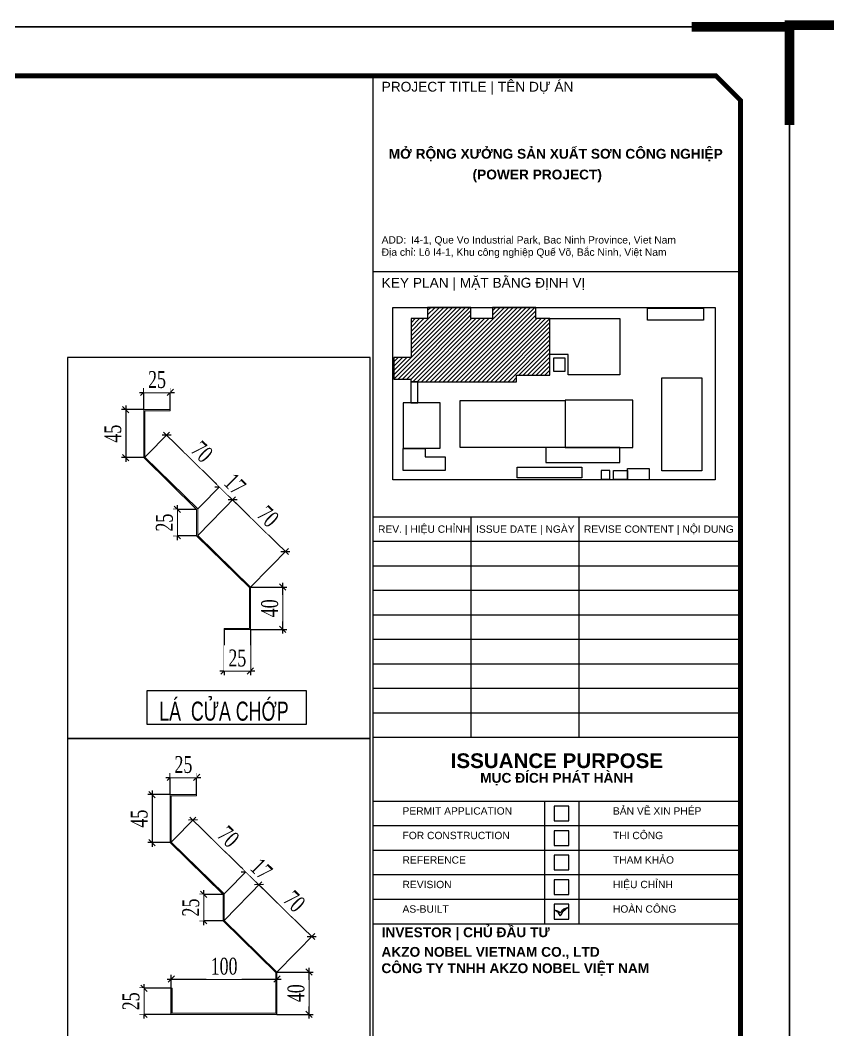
# Model space of a CAD drawing. Header units: inches. Extents: x 340055 to 349452, y -34649 to -30845.
# Drawn here: x 346751.7 to 346943, y -33585.8 to -33346.7 of the extents above; entities that cross this region are included whole.
import ezdxf

# ---------------------------------------------------------------- set-up
doc = ezdxf.new("R2010")
doc.units = ezdxf.units.IN
doc.header["$MEASUREMENT"] = 0
for name, color, linetype, lineweight in [('2H-vua', 2, 'Continuous', 20), ('TL-TIILE BLOCK A2$0$TL-TITLE BLOCK - TEXT @ 1', 7, 'Continuous', 25), ('TL-TIILE BLOCK A2$0$TL-TITLE BLOCK 1', 7, 'Continuous', 50), ('TL-TIILE BLOCK A2$0$TL-TITLE BLOCK 2', 7, 'Continuous', 25), ('TL-TITLE BLOCK - TEXT', 7, 'Continuous', 25)]:
    doc.layers.add(name, color=color, linetype=linetype, lineweight=lineweight)
doc.layers.add('3', color=3, linetype='Continuous')
doc.layers.add('NET IN', color=3, linetype='Continuous')
doc.styles.add('ST1', font='times.ttf', dxfattribs={"width": 0.7})
doc.styles.add('ST1H', font='vnshxh.shx', dxfattribs={"width": 0.7})
doc.styles.add('TL-TIILE BLOCK A2$0$MEP-TEXT T.BLOCK 1', font='arial.ttf', dxfattribs={"height": 1.5})
doc.styles.add('TL-TIILE BLOCK A2$0$MEP-TEXT T.BLOCK 2', font='arial.ttf')
doc.styles.add('TL-TIILE BLOCK A2$0$MEP-TEXT T.BLOCK 3', font='arial.ttf', dxfattribs={"height": 3})
doc.dimstyles.new('4', dxfattribs={"dimtxt": 4, "dimasz": 1.5, "dimexe": 1, "dimexo": 0, "dimgap": 1, "dimtad": 1, "dimdec": 0, "dimlfac": 4, "dimzin": 0, "dimdsep": 46, "dimtxsty": 'ST1', "dimblk": 'OBLIQUE', "dimcen": 1, "dimdle": 1, "dimclrd": 8, "dimclre": 8, "dimclrt": 3, "dimadec": 0, "dimazin": 0, "dimtfac": 1, "dimtdec": 0, "dimtix": 1, "dimtmove": 0, "dimatfit": 3, "dimfxl": 0, "dimtolj": 1, "dimtzin": 0, "dimlwd": -1, "dimlwe": -1, "dimarcsym": 0})

# ---------------------------------------------------------------- blocks, each defined once
blk = doc.blocks.new('_Oblique')
at = {"color": 0, "linetype": 'ByBlock', "lineweight": -2}
blk.add_line((-0.5, -0.5), (0.5, 0.5), dxfattribs=at)
blk = doc.blocks.new('*D394')
at = {"color": 8, "linetype": 'Continuous', "transparency": 16777216}
for p, q in [((346780.9384340306, -33438.84849968418), (346780.9384340306, -33433.78647568145)), ((346787.1884340305, -33438.84849968418), (346787.1884340305, -33433.78647568145)), ((346779.9384340306, -33434.78647568145), (346788.1884340305, -33434.78647568145))]:
    blk.add_line(p, q, dxfattribs=at)
at = {"layer": 'Defpoints', "color": 0, "transparency": 16777216}
for p in [(346780.9384340306, -33438.84849968418), (346787.1884340305, -33438.84849968418)]:
    blk.add_point(p, dxfattribs=at)
at = {"color": 8, "transparency": 16777216, "xscale": 1.5, "yscale": 1.5, "zscale": 1.5, "rotation": 180}
blk.add_blockref('_Oblique', (346780.9384340306, -33434.78647568145), dxfattribs=at)
at = {"color": 8, "transparency": 16777216, "xscale": 1.5, "yscale": 1.5, "zscale": 1.5}
blk.add_blockref('_Oblique', (346787.1884340305, -33434.78647568145), dxfattribs=at)
at = {"color": 3, "transparency": 16777216, "insert": (346784.0634340306, -33431.75186861584), "char_height": 4, "attachment_point": 5, "style": 'ST1', "bg_fill": 3, "box_fill_scale": 1.25, "bg_fill_color": 256, "bg_fill_true_color": 13158600, "bg_fill_transparency": 0}
blk.add_mtext('\\A1;25', dxfattribs=at)
at = {"layer": 'Defpoints', "color": 0, "transparency": 16777216}
blk.add_point((346787.1884340305, -33434.78647568145), dxfattribs=at)
blk = doc.blocks.new('*D395')
at = {"color": 8, "linetype": 'Continuous', "transparency": 16777216}
for p, q in [((346780.9384340307, -33438.84849968419), (346775.64147945, -33438.84849968419)), ((346776.64147945, -33437.84849968419), (346776.64147945, -33451.20353653958)), ((346780.9384340307, -33450.20353653958), (346775.64147945, -33450.20353653958))]:
    blk.add_line(p, q, dxfattribs=at)
at = {"layer": 'Defpoints', "color": 0, "transparency": 16777216}
for p in [(346780.9384340307, -33438.84849968419), (346776.64147945, -33450.20353653958), (346780.9384340307, -33450.20353653958)]:
    blk.add_point(p, dxfattribs=at)
at = {"color": 8, "transparency": 16777216, "xscale": 1.5, "yscale": 1.5, "zscale": 1.5}
for p, rotation in [((346776.64147945, -33438.84849968419), 90), ((346776.64147945, -33450.20353653958), 270)]:
    blk.add_blockref('_Oblique', p, dxfattribs=dict(at, rotation=rotation))
at = {"color": 3, "transparency": 16777216, "insert": (346773.6068723844, -33444.52601811198), "char_height": 4, "attachment_point": 5, "rotation": 90, "style": 'ST1', "bg_fill": 3, "box_fill_scale": 1.25, "bg_fill_color": 256, "bg_fill_true_color": 13158600, "bg_fill_transparency": 0}
blk.add_mtext('\\A1;45', dxfattribs=at)
blk = doc.blocks.new('*D396')
at = {"color": 8, "linetype": 'Continuous', "transparency": 16777216}
for p, q in [((346781.1884340305, -33450.09849968422), (346787.0231311511, -33444.14463455213)), ((346785.6089898407, -33444.15892979898), (346799.5279115923, -33457.79926105667)), ((346793.6789192248, -33462.33898487833), (346799.5136163454, -33456.38511974626))]:
    blk.add_line(p, q, dxfattribs=at)
at = {"layer": 'Defpoints', "color": 0, "transparency": 16777216}
for p in [(346781.1884340305, -33450.09849968422), (346798.8136933136, -33457.09933802491), (346793.6789192248, -33462.33898487833)]:
    blk.add_point(p, dxfattribs=at)
at = {"color": 8, "transparency": 16777216, "xscale": 1.5, "yscale": 1.5, "zscale": 1.5}
for p, rotation in [((346786.3232081194, -33444.85885283077), 135.5791708444172), ((346798.8136933136, -33457.09933802491), 315.5791708444171)]:
    blk.add_blockref('_Oblique', p, dxfattribs=dict(at, rotation=rotation))
at = {"color": 3, "transparency": 16777216, "insert": (346794.6964791411, -33448.80760409319), "char_height": 4, "attachment_point": 5, "rotation": 315.5791708444172, "style": 'ST1', "bg_fill": 3, "box_fill_scale": 1.25, "bg_fill_color": 256, "bg_fill_true_color": 13158600, "bg_fill_transparency": 0}
blk.add_mtext('\\A1;70', dxfattribs=at)
blk = doc.blocks.new('*D397')
at = {"color": 8, "linetype": 'Continuous', "transparency": 16777216}
for p, q in [((346798.8136933137, -33457.099338025), (346797.7423658958, -33456.04945347729)), ((346793.6789192248, -33462.33898487836), (346799.5136163456, -33456.38511974635)), ((346798.8136933137, -33457.099338025), (346801.9380547073, -33460.16116459022)), ((346793.6789192248, -33468.58898487833), (346802.637977739, -33459.44694631157)), ((346801.9380547073, -33460.16116459022), (346803.0093821252, -33461.2110491379))]:
    blk.add_line(p, q, dxfattribs=at)
at = {"layer": 'Defpoints', "color": 0, "transparency": 16777216}
for p in [(346793.6789192248, -33462.33898487836), (346793.6789192248, -33468.58898487833)]:
    blk.add_point(p, dxfattribs=at)
at = {"color": 8, "transparency": 16777216, "xscale": 1.5, "yscale": 1.5, "zscale": 1.5}
for p, rotation in [((346798.8136933137, -33457.099338025), 315.5791708428991), ((346801.9380547073, -33460.16116459022), 135.5791708428991)]:
    blk.add_blockref('_Oblique', p, dxfattribs=dict(at, rotation=rotation))
at = {"color": 3, "transparency": 16777216, "insert": (346802.5039024352, -33456.45875997303), "char_height": 4, "attachment_point": 5, "rotation": 315.57917084289915, "style": 'ST1', "bg_fill": 3, "box_fill_scale": 1.25, "bg_fill_color": 256, "bg_fill_true_color": 13158600, "bg_fill_transparency": 0}
blk.add_mtext('\\A1;17', dxfattribs=at)
at = {"layer": 'Defpoints', "color": 0, "transparency": 16777216}
blk.add_point((346801.9380547073, -33460.16116459022), dxfattribs=at)
blk = doc.blocks.new('*D398')
at = {"color": 8, "linetype": 'Continuous', "transparency": 16777216}
for p, q in [((346793.6789192248, -33468.58898487833), (346802.6379777392, -33459.44694631136)), ((346801.2238364288, -33459.46124155822), (346815.1427581799, -33473.1015728162)), ((346806.1694044188, -33480.82947007244), (346815.128462933, -33471.68743150576))]:
    blk.add_line(p, q, dxfattribs=at)
at = {"layer": 'Defpoints', "color": 0, "transparency": 16777216}
for p in [(346793.6789192248, -33468.58898487833), (346814.4285399013, -33472.40164978441), (346806.1694044188, -33480.82947007244)]:
    blk.add_point(p, dxfattribs=at)
at = {"color": 8, "transparency": 16777216, "xscale": 1.5, "yscale": 1.5, "zscale": 1.5}
for p, rotation in [((346801.9380547074, -33460.16116459001), 135.5791708428991), ((346814.4285399013, -33472.40164978441), 315.5791708428991)]:
    blk.add_blockref('_Oblique', p, dxfattribs=dict(at, rotation=rotation))
at = {"color": 3, "transparency": 16777216, "insert": (346810.3113257291, -33464.10991585266), "char_height": 4, "attachment_point": 5, "rotation": 315.57917084289915, "style": 'ST1', "bg_fill": 3, "box_fill_scale": 1.25, "bg_fill_color": 256, "bg_fill_true_color": 13158600, "bg_fill_transparency": 0}
blk.add_mtext('\\A1;70', dxfattribs=at)
blk = doc.blocks.new('*D399')
at = {"color": 8, "linetype": 'Continuous', "transparency": 16777216}
for p, q in [((346793.4289192249, -33462.44402173373), (346787.8493500623, -33462.44402173373)), ((346788.8493500623, -33461.44402173373), (346788.8493500623, -33469.69402173373)), ((346793.4289192249, -33468.69402173373), (346787.8493500623, -33468.69402173373))]:
    blk.add_line(p, q, dxfattribs=at)
at = {"layer": 'Defpoints', "color": 0, "transparency": 16777216}
for p in [(346793.4289192249, -33462.44402173373), (346793.4289192249, -33468.69402173373)]:
    blk.add_point(p, dxfattribs=at)
at = {"color": 8, "transparency": 16777216, "xscale": 1.5, "yscale": 1.5, "zscale": 1.5}
for p, rotation in [((346788.8493500623, -33462.44402173373), 90), ((346788.8493500623, -33468.69402173373), 270)]:
    blk.add_blockref('_Oblique', p, dxfattribs=dict(at, rotation=rotation))
at = {"color": 3, "transparency": 16777216, "insert": (346785.8147429966, -33465.56902173382), "char_height": 4, "attachment_point": 5, "rotation": 90, "style": 'ST1', "bg_fill": 3, "box_fill_scale": 1.25, "bg_fill_color": 256, "bg_fill_true_color": 13158600, "bg_fill_transparency": 0}
blk.add_mtext('\\A1;25', dxfattribs=at)
at = {"layer": 'Defpoints', "color": 0, "transparency": 16777216}
blk.add_point((346788.8493500623, -33468.69402173373), dxfattribs=at)
blk = doc.blocks.new('*D400')
at = {"color": 8, "linetype": 'Continuous', "transparency": 16777216}
for p, q in [((346813.7560815784, -33479.82947007252), (346813.7560815784, -33491.82947007247)), ((346806.1694044191, -33480.82947007252), (346814.7560815784, -33480.82947007252)), ((346806.1694044191, -33490.82947007247), (346814.7560815784, -33490.82947007247))]:
    blk.add_line(p, q, dxfattribs=at)
at = {"layer": 'Defpoints', "color": 0, "transparency": 16777216}
for p in [(346806.1694044191, -33480.82947007252), (346806.1694044191, -33490.82947007247), (346813.7560815784, -33490.82947007247)]:
    blk.add_point(p, dxfattribs=at)
at = {"color": 8, "transparency": 16777216, "xscale": 1.5, "yscale": 1.5, "zscale": 1.5}
for p, rotation in [((346813.7560815784, -33480.82947007252), 90), ((346813.7560815784, -33490.82947007247), 270)]:
    blk.add_blockref('_Oblique', p, dxfattribs=dict(at, rotation=rotation))
at = {"color": 3, "transparency": 16777216, "insert": (346810.7214745128, -33485.82947007259), "char_height": 4, "attachment_point": 5, "rotation": 90, "style": 'ST1', "bg_fill": 3, "box_fill_scale": 1.25, "bg_fill_color": 256, "bg_fill_true_color": 13158600, "bg_fill_transparency": 0}
blk.add_mtext('\\A1;40', dxfattribs=at)
blk = doc.blocks.new('*D401')
at = {"color": 8, "linetype": 'Continuous', "transparency": 16777216}
for p, q in [((346799.9384340306, -33490.82947007246), (346799.9384340306, -33501.66052530899)), ((346806.169404419, -33490.82947007246), (346806.169404419, -33501.66052530899)), ((346798.9384340306, -33500.66052530899), (346807.169404419, -33500.66052530899))]:
    blk.add_line(p, q, dxfattribs=at)
at = {"layer": 'Defpoints', "color": 0, "transparency": 16777216}
for p in [(346799.9384340306, -33490.82947007246), (346806.169404419, -33490.82947007246)]:
    blk.add_point(p, dxfattribs=at)
at = {"color": 8, "transparency": 16777216, "xscale": 1.5, "yscale": 1.5, "zscale": 1.5, "rotation": 180}
blk.add_blockref('_Oblique', (346799.9384340306, -33500.66052530899), dxfattribs=at)
at = {"color": 8, "transparency": 16777216, "xscale": 1.5, "yscale": 1.5, "zscale": 1.5}
blk.add_blockref('_Oblique', (346806.169404419, -33500.66052530899), dxfattribs=at)
at = {"color": 3, "transparency": 16777216, "insert": (346803.0539192248, -33497.62591824338), "char_height": 4, "attachment_point": 5, "style": 'ST1', "bg_fill": 3, "box_fill_scale": 1.25, "bg_fill_color": 256, "bg_fill_true_color": 13158600, "bg_fill_transparency": 0}
blk.add_mtext('\\A1;25', dxfattribs=at)
at = {"layer": 'Defpoints', "color": 0, "transparency": 16777216}
blk.add_point((346806.169404419, -33500.66052530899), dxfattribs=at)
blk = doc.blocks.new('*D207')
at = {"color": 8, "linetype": 'Continuous', "transparency": 16777216}
for p, q in [((10.76014215196483, 62.81202467908588), (10.76014215196483, 67.87404868182057)), ((17.01014215184841, 62.81202467908588), (17.01014215184841, 67.87404868182057)), ((9.760142151964828, 66.87404868182057), (18.01014215184841, 66.87404868182057))]:
    blk.add_line(p, q, dxfattribs=at)
at = {"layer": 'Defpoints', "color": 0, "transparency": 16777216}
for p in [(10.76014215196483, 62.81202467908588), (17.01014215184841, 62.81202467908588)]:
    blk.add_point(p, dxfattribs=at)
at = {"color": 8, "transparency": 16777216, "xscale": 1.5, "yscale": 1.5, "zscale": 1.5, "rotation": 180}
blk.add_blockref('_Oblique', (10.76014215196483, 66.87404868182057), dxfattribs=at)
at = {"color": 8, "transparency": 16777216, "xscale": 1.5, "yscale": 1.5, "zscale": 1.5}
blk.add_blockref('_Oblique', (17.01014215184841, 66.87404868182057), dxfattribs=at)
at = {"color": 3, "transparency": 16777216, "insert": (13.88514215190662, 69.90865574742979), "char_height": 4, "attachment_point": 5, "style": 'ST1', "bg_fill": 3, "box_fill_scale": 1.25, "bg_fill_color": 256, "bg_fill_true_color": 13158600, "bg_fill_transparency": 3514620}
blk.add_mtext('\\A1;25', dxfattribs=at)
at = {"layer": 'Defpoints', "color": 0, "transparency": 16777216}
blk.add_point((17.01014215184841, 66.87404868182057), dxfattribs=at)
blk = doc.blocks.new('*D208')
at = {"color": 8, "linetype": 'Continuous', "transparency": 16777216}
for p, q in [((10.76014215196483, 62.81202467908588), (5.463187570334415, 62.81202467908588)), ((6.463187570334415, 63.81202467908588), (6.463187570334412, 50.45698782370164)), ((10.76014215196483, 51.45698782370164), (5.463187570334412, 51.45698782370164))]:
    blk.add_line(p, q, dxfattribs=at)
at = {"layer": 'Defpoints', "color": 0, "transparency": 16777216}
for p in [(10.76014215196483, 62.81202467908588), (6.463187570334412, 51.45698782370164), (10.76014215196483, 51.45698782370164)]:
    blk.add_point(p, dxfattribs=at)
at = {"color": 8, "transparency": 16777216, "xscale": 1.5, "yscale": 1.5, "zscale": 1.5}
for p, rotation in [((6.463187570334415, 62.81202467908588), 90), ((6.463187570334412, 51.45698782370164), 270)]:
    blk.add_blockref('_Oblique', p, dxfattribs=dict(at, rotation=rotation))
at = {"color": 3, "transparency": 16777216, "insert": (3.428580504725176, 57.13450625139376), "char_height": 4, "attachment_point": 5, "rotation": 90, "style": 'ST1', "bg_fill": 3, "box_fill_scale": 1.25, "bg_fill_color": 256, "bg_fill_true_color": 13158600, "bg_fill_transparency": 6881396}
blk.add_mtext('\\A1;45', dxfattribs=at)
blk = doc.blocks.new('*D209')
at = {"color": 8, "linetype": 'Continuous', "transparency": 16777216}
for p, q in [((11.01014215190662, 51.56202467907133), (16.84483927241546, 57.51588981109428)), ((15.43069796196727, 57.50159456419682), (29.34961971351032, 43.86126330652147)), ((23.50062734610401, 39.3215394849467), (29.33532446661285, 45.27540461696966))]:
    blk.add_line(p, q, dxfattribs=at)
at = {"layer": 'Defpoints', "color": 0, "transparency": 16777216}
for p in [(11.01014215190662, 51.56202467907133), (28.63540143483749, 44.56118633829684), (23.50062734610401, 39.3215394849467)]:
    blk.add_point(p, dxfattribs=at)
at = {"color": 8, "transparency": 16777216, "xscale": 1.5, "yscale": 1.5, "zscale": 1.5}
for p, rotation in [((16.1449162406401, 56.80167153242146), 135.5791708444172), ((28.63540143483749, 44.56118633829684), 315.5791708444171)]:
    blk.add_blockref('_Oblique', p, dxfattribs=dict(at, rotation=rotation))
at = {"color": 3, "transparency": 16777216, "insert": (24.51818726239396, 52.85292027001186), "char_height": 4, "attachment_point": 5, "rotation": 315.5791708444172, "style": 'ST1', "bg_fill": 3, "box_fill_scale": 1.25, "bg_fill_color": 256, "bg_fill_true_color": 13158600, "bg_fill_transparency": 15909148}
blk.add_mtext('\\A1;70', dxfattribs=at)
blk = doc.blocks.new('*D210')
at = {"color": 8, "linetype": 'Continuous', "transparency": 16777216}
for p, q in [((28.63540143497777, 44.56118633826872), (27.56407401698568, 45.61107088594927)), ((23.50062734610401, 39.3215394849467), (29.33532446676481, 45.27540461693012)), ((28.63540143497777, 44.56118633826872), (31.75976282846777, 41.49935977310651)), ((23.50062734610401, 33.0715394849467), (32.45968586025481, 42.2135780517679)), ((31.75976282846777, 41.49935977310651), (32.83109024645987, 40.44947522542595))]:
    blk.add_line(p, q, dxfattribs=at)
at = {"layer": 'Defpoints', "color": 0, "transparency": 16777216}
for p in [(23.50062734610401, 39.3215394849467), (23.50062734610401, 33.0715394849467)]:
    blk.add_point(p, dxfattribs=at)
at = {"color": 8, "transparency": 16777216, "xscale": 1.5, "yscale": 1.5, "zscale": 1.5}
for p, rotation in [((28.63540143497777, 44.56118633826872), 315.5791708434811), ((31.75976282846777, 41.49935977310651), 135.5791708434811)]:
    blk.add_blockref('_Oblique', p, dxfattribs=dict(at, rotation=rotation))
at = {"color": 3, "transparency": 16777216, "insert": (32.32561055641342, 45.20176439030556), "char_height": 4, "attachment_point": 5, "rotation": 315.57917084348105, "style": 'ST1', "bg_fill": 3, "box_fill_scale": 1.25, "bg_fill_color": 256, "bg_fill_true_color": 13158600, "bg_fill_transparency": 15734092}
blk.add_mtext('\\A1;17', dxfattribs=at)
at = {"layer": 'Defpoints', "color": 0, "transparency": 16777216}
blk.add_point((31.75976282846777, 41.49935977310651), dxfattribs=at)
blk = doc.blocks.new('*D211')
at = {"color": 8, "linetype": 'Continuous', "transparency": 16777216}
for p, q in [((23.50062734610401, 33.0715394849467), (32.45968586046208, 42.21357805197941)), ((31.04554455001365, 42.19928280510504), (44.96446630131143, 28.55895154722425)), ((35.99111254024319, 20.83105429080751), (44.95017105443707, 29.97309285767268))]:
    blk.add_line(p, q, dxfattribs=at)
at = {"layer": 'Defpoints', "color": 0, "transparency": 16777216}
for p in [(23.50062734610401, 33.0715394849467), (44.25024802265003, 29.25887457901128), (35.99111254024319, 20.83105429080751)]:
    blk.add_point(p, dxfattribs=at)
at = {"color": 8, "transparency": 16777216, "xscale": 1.5, "yscale": 1.5, "zscale": 1.5}
for p, rotation in [((31.75976282867504, 41.49935977331801), 135.5791708434811), ((44.25024802265003, 29.25887457901128), 315.5791708434811)]:
    blk.add_blockref('_Oblique', p, dxfattribs=dict(at, rotation=rotation))
at = {"color": 3, "transparency": 16777216, "insert": (40.13303385035319, 37.5506085107826), "char_height": 4, "attachment_point": 5, "rotation": 315.57917084348105, "style": 'ST1', "bg_fill": 3, "box_fill_scale": 1.25, "bg_fill_color": 256, "bg_fill_true_color": 13158600, "bg_fill_transparency": 16053856}
blk.add_mtext('\\A1;70', dxfattribs=at)
blk = doc.blocks.new('*D212')
at = {"color": 8, "linetype": 'Continuous', "transparency": 16777216}
for p, q in [((23.25062734610401, 39.21650262955518), (17.67105818260461, 39.21650262955518)), ((18.67105818260461, 40.21650262955518), (18.67105818260461, 31.96650262955518)), ((23.25062734610401, 32.96650262955518), (17.67105818260461, 32.96650262955518))]:
    blk.add_line(p, q, dxfattribs=at)
at = {"layer": 'Defpoints', "color": 0, "transparency": 16777216}
for p in [(23.25062734610401, 39.21650262955518), (23.25062734610401, 32.96650262955518)]:
    blk.add_point(p, dxfattribs=at)
at = {"color": 8, "transparency": 16777216, "xscale": 1.5, "yscale": 1.5, "zscale": 1.5}
for p, rotation in [((18.67105818260461, 39.21650262955518), 90), ((18.67105818260461, 32.96650262955518), 270)]:
    blk.add_blockref('_Oblique', p, dxfattribs=dict(at, rotation=rotation))
at = {"color": 3, "transparency": 16777216, "insert": (15.63645111699538, 36.09150262955519), "char_height": 4, "attachment_point": 5, "rotation": 90, "style": 'ST1', "bg_fill": 3, "box_fill_scale": 1.25, "bg_fill_color": 256, "bg_fill_true_color": 13158600, "bg_fill_transparency": 15109392}
blk.add_mtext('\\A1;25', dxfattribs=at)
at = {"layer": 'Defpoints', "color": 0, "transparency": 16777216}
blk.add_point((18.67105818260461, 32.96650262955518), dxfattribs=at)
blk = doc.blocks.new('*D213')
at = {"color": 8, "linetype": 'Continuous', "transparency": 16777216}
for p, q in [((43.57778969872744, 21.83105429076386), (43.57778969872743, 9.831054290807513)), ((35.9911125403014, 20.83105429076386), (44.57778969872744, 20.83105429076386)), ((35.9911125403014, 10.83105429080751), (44.57778969872743, 10.83105429080751))]:
    blk.add_line(p, q, dxfattribs=at)
at = {"layer": 'Defpoints', "color": 0, "transparency": 16777216}
for p in [(35.9911125403014, 20.83105429076386), (35.9911125403014, 10.83105429080751), (43.57778969872743, 10.83105429080751)]:
    blk.add_point(p, dxfattribs=at)
at = {"color": 8, "transparency": 16777216, "xscale": 1.5, "yscale": 1.5, "zscale": 1.5}
for p, rotation in [((43.57778969872744, 20.83105429076386), 90), ((43.57778969872743, 10.83105429080751), 270)]:
    blk.add_blockref('_Oblique', p, dxfattribs=dict(at, rotation=rotation))
at = {"color": 3, "transparency": 16777216, "insert": (40.5431826331182, 15.83105429078569), "char_height": 4, "attachment_point": 5, "rotation": 90, "style": 'ST1', "bg_fill": 3, "box_fill_scale": 1.25, "bg_fill_color": 256, "bg_fill_true_color": 13158600, "bg_fill_transparency": 15109392}
blk.add_mtext('\\A1;40', dxfattribs=at)
blk = doc.blocks.new('*D214')
at = {"color": 8, "linetype": 'Continuous', "transparency": 16777216}
for p, q in [((11.01014215196483, 17.00375232315128), (3.526590684253685, 17.00375232315128)), ((4.526590684253685, 18.00375232315128), (4.526590684253683, 9.831054290807515)), ((11.01014215196483, 10.83105429080751), (3.526590684253683, 10.83105429080752))]:
    blk.add_line(p, q, dxfattribs=at)
at = {"layer": 'Defpoints', "color": 0, "transparency": 16777216}
for p in [(11.01014215196483, 17.00375232315128), (11.01014215196483, 10.83105429080751)]:
    blk.add_point(p, dxfattribs=at)
at = {"color": 8, "transparency": 16777216, "xscale": 1.5, "yscale": 1.5, "zscale": 1.5}
for p, rotation in [((4.526590684253684, 17.00375232315128), 90), ((4.526590684253684, 10.83105429080751), 270)]:
    blk.add_blockref('_Oblique', p, dxfattribs=dict(at, rotation=rotation))
at = {"color": 3, "transparency": 16777216, "insert": (1.491983618644453, 13.9174033069794), "char_height": 4, "attachment_point": 5, "rotation": 90, "style": 'ST1', "bg_fill": 3, "box_fill_scale": 1.25, "bg_fill_color": 256, "bg_fill_true_color": 13158600, "bg_fill_transparency": 16068924}
blk.add_mtext('\\A1;25', dxfattribs=at)
at = {"layer": 'Defpoints', "color": 0, "transparency": 16777216}
blk.add_point((4.526590684253684, 10.83105429080751), dxfattribs=at)
blk = doc.blocks.new('*D215')
at = {"color": 8, "linetype": 'Continuous', "transparency": 16777216}
for p, q in [((10.01014215196483, 19.16233770520194), (36.9911125403014, 19.16233770520194)), ((11.01014215196483, 10.83105429080751), (11.01014215196483, 20.16233770520194)), ((35.9911125403014, 10.83105429080751), (35.9911125403014, 20.16233770520194))]:
    blk.add_line(p, q, dxfattribs=at)
at = {"layer": 'Defpoints', "color": 0, "transparency": 16777216}
for p in [(35.9911125403014, 19.16233770520194), (11.01014215196483, 10.83105429080751), (35.9911125403014, 10.83105429080751)]:
    blk.add_point(p, dxfattribs=at)
at = {"color": 8, "transparency": 16777216, "xscale": 1.5, "yscale": 1.5, "zscale": 1.5, "rotation": 180}
blk.add_blockref('_Oblique', (11.01014215196483, 19.16233770520194), dxfattribs=at)
at = {"color": 8, "transparency": 16777216, "xscale": 1.5, "yscale": 1.5, "zscale": 1.5}
blk.add_blockref('_Oblique', (35.9911125403014, 19.16233770520194), dxfattribs=at)
at = {"color": 3, "transparency": 16777216, "insert": (23.50062734613311, 22.19694477081116), "char_height": 4, "attachment_point": 5, "style": 'ST1', "bg_fill": 3, "box_fill_scale": 1.25, "bg_fill_color": 256, "bg_fill_true_color": 13158600, "bg_fill_transparency": 3516684}
blk.add_mtext('\\A1;100', dxfattribs=at)
blk = doc.blocks.new('kt kien truc 1')
at = {"layer": 'TL-TIILE BLOCK A2$0$TL-TITLE BLOCK 2'}
h = blk.add_hatch(color=256, dxfattribs=at)
edge = h.paths.add_edge_path(flags=0)
edge.add_arc((549.2139918450921, 238.0123342127508), 2.366782411324562, 97.45215675905098, 148.1980778255848, ccw=False)
edge.add_arc((550.6404515332106, 237.0086335589203), 3.77234239109412, 117.3554627199894, 155.6927561452269)
edge.add_arc((545.3434936211415, 238.0292343677957), 1.933709643236496, 15.97547494096757, 63.33892493670959)
edge.add_arc((546.0383090538016, 238.1769748931256), 1.589796122815128, 42.920130800001516, 83.757719073408, ccw=False)
at = {"layer": 'TL-TITLE BLOCK - TEXT', "ltscale": 5}
h = blk.add_hatch(dxfattribs=at)
h.set_pattern_fill('ANSI31', color=252, scale=5)
h.set_pattern_definition([(45, (0.6056589822655951, 1.008431430836026), (-0.4419417382415922, 0.4419417382415922), [])])
h.paths.add_polyline_path([(545.1177861023643, 360.5188746352139), (542.2223066576844, 360.5188746352139), (542.2223066576844, 362.7441854701592), (533.3820605613091, 362.7441854701592), (533.3820605613091, 360.489272985706), (528.9963997413324, 360.489272985706), (528.9963997413324, 362.7441854701592), (520.1529842012496, 362.7441854701592), (520.1529842012496, 360.489272985706), (516.807868826867, 360.489272985706), (516.807868826867, 352.5540765176358), (513.2383765987797, 352.5560307979113), (513.2383765987797, 348.1560257390624), (516.7033966225081, 348.1560257390624), (516.7033984195259, 347.5972761715466), (538.3249932594535, 347.5972761715466), (538.3249932594535, 348.9171593409388), (545.1177861023643, 348.9171593409388)])
at = {"layer": 'Defpoints', "color": 8, "const_width": 2}
for points in [[(0, 400), (0, 420), (20, 420)], [(594, 400), (594, 420), (574, 420)]]:
    blk.add_lwpolyline(points, dxfattribs=at)
at = {"layer": 'Defpoints', "color": 8}
blk.add_lwpolyline([(0, 0), (594, 0), (594, 420), (0, 420)], close=True, dxfattribs=at)
at = {"layer": 'TL-TIILE BLOCK A2$0$TL-TITLE BLOCK 1', "const_width": 1}
blk.add_lwpolyline([(20, 10), (579, 10), (584, 15), (584, 405), (579, 410), (20, 410), (15, 405), (15, 15)], close=True, dxfattribs=at)
at = {"layer": 'TL-TIILE BLOCK A2$0$TL-TITLE BLOCK 2'}
for p, q in [((509, 410), (509, 10)), ((584, 370), (509, 370)), ((584, 320), (509, 320)), ((584, 320), (509, 320)), ((529, 320), (529, 275)), ((551, 320), (551, 275)), ((584, 315), (509, 315)), ((584, 310), (509, 310)), ((584, 305), (509, 305)), ((584, 300), (509, 300)), ((584, 295), (509, 295)), ((584, 290), (509, 290)), ((584, 285), (509, 285)), ((584, 280), (509, 280)), ((584, 275), (509, 275)), ((584, 262), (509, 262)), ((544, 262), (544, 237)), ((551, 262), (551, 237)), ((584, 257), (509, 257)), ((584, 252), (509, 252)), ((584, 247), (509, 247)), ((584, 242), (509, 242)), ((509, 237), (584, 237))]:
    blk.add_line(p, q, dxfattribs=at)
for points in [[(549, 261), (546, 261), (546, 258), (549, 258)], [(549, 256), (546, 256), (546, 253), (549, 253)], [(549, 251), (546, 251), (546, 248), (549, 248)], [(549, 246), (546, 246), (546, 243), (549, 243)], [(549, 241), (546, 241), (546, 238), (549, 238)]]:
    blk.add_lwpolyline(points, close=True, dxfattribs=at)
for centre, radius, start, end in [((546.0383090538016, 238.1769748931256), 1.589796122815128, 42.92013079818864, 83.7577190750383), ((545.3434936211415, 238.0292343677957), 1.933709643236496, 15.975474942857, 63.33892493793503), ((550.6404515332106, 237.0086335589203), 3.77234239109412, 117.3554627231242, 155.6927561454837), ((549.2139918450921, 238.0123342127508), 2.366782411324562, 97.45215675719368, 148.1980778286963)]:
    blk.add_arc(centre, radius, start, end, dxfattribs=at)
at = {"layer": 'TL-TITLE BLOCK - TEXT'}
for points in [[(513.0843749086725, 362.7441854701592), (578.8247749086495, 362.7441854701592), (578.8247749086495, 327.5695950043512), (513.0843749086725, 327.5695950043512)], [(565.0197749086492, 362.5901854701592), (576.4597749086479, 362.5901854701592), (576.4597749086479, 360.1701854701591), (565.0197749086492, 360.1701854701591)], [(545.9193340437341, 352.4767265426361), (548.1417643045697, 352.4767265426361), (548.1417643045697, 349.709275947921), (545.9193340437341, 349.709275947921)], [(567.9435752685094, 348.4325254701591), (576.1077749086489, 348.4325254701591), (576.1077749086489, 329.4465254701593), (567.9435752685094, 329.4465254701593)], [(518.1422005906679, 347.597173416777), (516.7033938057248, 347.597173416777), (516.7033938057248, 343.2695654701594), (518.1422005906679, 343.2695654701594)], [(522.740003228113, 343.2695654701594), (515.200189953488, 343.2695654701594), (515.200189953488, 334.0295654701595), (522.740003228113, 334.0295654701595)], [(526.7742643045694, 343.7691515726769), (548.2183425899239, 343.7691515726769), (548.2183425899239, 334.1771854262329), (526.7742643045694, 334.1771854262329)], [(548.2175679407246, 334.1771854262329), (562.0211425900561, 334.1771854262329), (562.0211425900561, 343.8571738350647), (548.2175679407246, 343.8571738350647)], [(544.2583425900357, 331.0971854701579), (559.3833309549555, 331.0971854701579), (559.3833309549555, 334.1771854701587), (544.2583425900357, 334.1771854701587)], [(538.3955244535391, 330.1801447864741), (551.595524453538, 330.1801447864741), (551.595524453538, 327.9801447864742), (538.3955244535391, 327.9801447864742)], [(560.9277521888798, 329.8858654701592), (565.3277521888795, 329.8858654701592), (565.3277521888795, 327.5978654701591), (560.9277521888798, 327.5978654701591)], [(557.3258380792267, 329.4927254701596), (555.557225030585, 329.4927254701596), (555.557225030585, 327.7241124215179), (557.3258380792267, 327.7241124215179)], [(558.0677521888811, 329.4927254701596), (560.9277521888798, 329.4927254701596), (560.9277521888798, 327.6858654701596), (558.0677521888811, 327.6858654701596)]]:
    blk.add_lwpolyline(points, close=True, dxfattribs=at)
for points in [[(545.1177861023643, 360.5188746352139), (542.2223066576844, 360.5188746352139), (542.2223066576844, 362.7441854701592), (533.3820605613091, 362.7441854701592), (533.3820605613091, 360.489272985706), (528.9963997413324, 360.489272985706), (528.9963997413324, 362.7441854701592), (520.1529842012496, 362.7441854701592), (520.1529842012496, 360.489272985706), (516.807868826867, 360.489272985706), (516.807868826867, 352.5540765176358), (513.2383765987797, 352.5560307979113), (513.2383765987797, 348.1560257390624), (516.7033966225081, 348.1560257390624), (516.7033984195259, 347.5972761715466), (538.3249932594535, 347.5972761715466), (538.3249932594535, 348.9171593409388), (545.1177861023643, 348.9171593409388), (545.1177861023643, 360.5188746352139)], [(545.1177861023643, 360.5188746352139), (559.3417941812022, 360.5188746352139), (559.3417941812022, 349.0275254910659), (548.8609472751341, 349.0275254910659), (548.8609472751341, 353.1412935113785), (545.1177861023643, 353.1412935113785), (545.1177861023643, 360.5188746352139)], [(515.1896699635508, 333.9601523785545), (519.6860387102242, 333.9601523785545), (519.6792643045683, 332.2911254701596), (523.7696699635508, 332.2924454701592), (523.7696699635508, 329.4927254701556), (515.1896699635508, 329.4927254701556), (515.1896699635508, 333.9601523785545), (515.1896699635508, 333.9601523785545)]]:
    blk.add_lwpolyline(points, dxfattribs=at)
at = {"layer": 'TL-TIILE BLOCK A2$0$TL-TITLE BLOCK - TEXT @ 1', "attachment_point": 1}
for s, width, heights, insert, char_height, style in [('PROJECT TITLE | TÊN DỰ ÁN', 66.54820784047115, [0], (510.7830321226938, 408.7947269506867), 2, 'TL-TIILE BLOCK A2$0$MEP-TEXT T.BLOCK 2'), ('\\pi0.50923;{\\fArial|b1|i0|c0|p34;MỞ RỘNG XƯỞNG SẢN XUẤT SƠN CÔNG NGHIỆP}', 68.8383701581688, [0], (511.7206365273505, 395.1045713495096), 2, 'TL-TIILE BLOCK A2$0$MEP-TEXT T.BLOCK 3'), ('\\pi0.50924;{\\fArial|b1|i0|c0|p34;(POWER PROJECT)}', 32.16893061262726, [0], (528.8229266895269, 390.8801033829131), 2, 'TL-TIILE BLOCK A2$0$MEP-TEXT T.BLOCK 3'), ('ADD:^II4-1, Que Vo Industrial Park, Bac Ninh Province, Viet Nam ', 66.54820784047115, [0], (510.7830321226938, 377.2947269506867), 1.5, 'TL-TIILE BLOCK A2$0$MEP-TEXT T.BLOCK 1'), ('Địa chỉ: Lô I4-1, Khu công nghiệp Quế Võ, Bắc Ninh, Việt Nam', 66.54820784047115, [0], (510.7830321226938, 374.7947269506867), 1.5, 'TL-TIILE BLOCK A2$0$MEP-TEXT T.BLOCK 1'), ('KEY PLAN | MẶT BẰNG ĐỊNH VỊ', 66.54820784047115, [0], (510.7830321226938, 368.7947269506867), 2, 'TL-TIILE BLOCK A2$0$MEP-TEXT T.BLOCK 2'), ('REV. | HIỆU CHỈNH', 37.61800927431796, [0], (510.0384513858444, 318.2947269506867), 1.5, 'TL-TIILE BLOCK A2$0$MEP-TEXT T.BLOCK 1'), ('ISSUE DATE | NGÀY', 37.61800927431796, [0], (530.0384513858444, 318.2947269506867), 1.5, 'TL-TIILE BLOCK A2$0$MEP-TEXT T.BLOCK 1'), ('REVISE CONTENT | NỘI DUNG', 37.61800927431796, [0], (552.0384513858444, 318.2947269506867), 1.5, 'TL-TIILE BLOCK A2$0$MEP-TEXT T.BLOCK 1'), ('\\pi11.8638;{\\fArial|b1|i0|c0|p34;ISSUANCE PURPOSE}', 66.54820784047115, [0], (513.0139460923456, 271.7947269506867), 3, 'TL-TIILE BLOCK A2$0$MEP-TEXT T.BLOCK 3'), ('\\pi17.8812;{\\fArial|b1|i0|c0|p34;MỤC ĐÍCH PHÁT HÀNH}', 66.54820784047115, [0], (513.0139460923456, 267.7947269506867), 2, 'TL-TIILE BLOCK A2$0$MEP-TEXT T.BLOCK 2'), ('PERMIT APPLICATION ', 44.99455841291456, [0], (515.0384513858444, 260.7947269506867), 1.5, 'TL-TIILE BLOCK A2$0$MEP-TEXT T.BLOCK 1'), ('BẢN VẼ XIN PHÉP', 44.99455841291456, [0], (557.9686990590562, 260.7947269506867), 1.5, 'TL-TIILE BLOCK A2$0$MEP-TEXT T.BLOCK 1'), ('FOR CONSTRUCTION', 44.99455841291456, [0], (515.0384513858444, 255.7947269506867), 1.5, 'TL-TIILE BLOCK A2$0$MEP-TEXT T.BLOCK 1'), ('THI CÔNG', 44.99455841291456, [0], (557.9686990590562, 255.7947269506867), 1.5, 'TL-TIILE BLOCK A2$0$MEP-TEXT T.BLOCK 1'), ('REFERENCE ', 44.99455841291456, [0], (515.0384513858444, 250.7947269506867), 1.5, 'TL-TIILE BLOCK A2$0$MEP-TEXT T.BLOCK 1'), ('THAM KHẢO', 44.99455841291456, [0], (557.9686990590562, 250.7947269506867), 1.5, 'TL-TIILE BLOCK A2$0$MEP-TEXT T.BLOCK 1'), ('REVISION', 44.99455841291456, [1.552182810368349], (515.0384513858444, 245.7947269506867), 1.5, 'TL-TIILE BLOCK A2$0$MEP-TEXT T.BLOCK 1'), ('HIỆU CHỈNH', 44.99455841291456, [1.552182810368349], (557.9686990590562, 245.7947269506867), 1.5, 'TL-TIILE BLOCK A2$0$MEP-TEXT T.BLOCK 1'), ('AS-BUILT ', 44.99455841291456, [0], (515.0384513858444, 240.7947269506867), 1.5, 'TL-TIILE BLOCK A2$0$MEP-TEXT T.BLOCK 1'), ('HOÀN CÔNG', 44.99455841291456, [0], (557.9686990590562, 240.7947269506867), 1.5, 'TL-TIILE BLOCK A2$0$MEP-TEXT T.BLOCK 1'), ('{\\fArial|b1|i0|c0|p34;INVESTOR | CHỦ ĐẦU TƯ}', 66.54820784047115, [0], (510.7830321226938, 236.2947269506867), 2, 'TL-TIILE BLOCK A2$0$MEP-TEXT T.BLOCK 2'), ('\\pi5.64586;{\\fArial|b1|i0|c0|p34;AKZO NOBEL VIETNAM CO., LTD\\PCÔNG TY TNHH AKZO NOBEL VIỆT NAM}', 66.54820784047115, [0], (505.0884846016852, 232.2947269506867), 2, 'TL-TIILE BLOCK A2$0$MEP-TEXT T.BLOCK 2')]:
    blk.add_mtext_dynamic_manual_height_columns(s, width=width, gutter_width=15, heights=heights, dxfattribs=dict(at, insert=insert, char_height=char_height, style=style))
blk = doc.blocks.new('A$C37BB6E9F')
at = {"layer": '2H-vua'}
blk.add_lwpolyline([(11.01014215196483, 10.83105429080751), (11.01014215196483, 17.00375232315128), (11.26014215196483, 17.00375232315128), (11.26014215196483, 11.08105429080751), (35.74111254024319, 11.08105429080751), (35.74111254024319, 20.726017435416), (23.25062734610401, 32.96650262955518), (23.25062734610401, 39.21650262955518), (10.76014215196483, 51.45698782370164), (10.76014215196483, 62.81202467908588), (17.01014215184841, 62.81202467908588), (17.01014215184841, 62.56202467909316), (11.01014215196483, 62.56202467909316), (11.01014215196483, 51.56202467909316), (23.50062734610401, 39.3215394849467), (23.50062734610401, 33.0715394849467), (35.99111254024319, 20.83105429080751), (35.99111254024319, 10.83105429080751)], close=True, dxfattribs=at)
at = {"color": 133, "true_color": 0x36c9c7}
dim = blk.add_linear_dim(base=(17.01014215184841, 66.87404868182057), p1=(10.76014215196483, 62.81202467908588), p2=(17.01014215184841, 62.81202467908588), dimstyle='4', dxfattribs=at)
dim.commit()
dim.dimension.update_dxf_attribs({"geometry": '*D207', "text_midpoint": (13.88514215190662, 69.90865574742979)})
dim = blk.add_linear_dim(base=(4.526590684253684, 10.83105429080751), p1=(11.01014215196483, 17.00375232315128), p2=(11.01014215196483, 10.83105429080751), angle=90, dimstyle='4', dxfattribs=at)
dim.commit()
dim.dimension.update_dxf_attribs({"geometry": '*D214', "text_midpoint": (1.491983618644453, 13.9174033069794)})
dim = blk.add_linear_dim(base=(6.463187570334412, 51.45698782370164), p1=(10.76014215196483, 62.81202467908588), p2=(10.76014215196483, 51.45698782370164), angle=90, dimstyle='4', dxfattribs=at)
dim.commit()
dim.dimension.update_dxf_attribs({"geometry": '*D208', "text_midpoint": (3.428580504725176, 57.13450625139376)})
dim = blk.add_aligned_dim(p1=(11.01014215190662, 51.56202467907133), p2=(23.50062734610401, 39.3215394849467), distance=7.336198204121178, dimstyle='4', dxfattribs=at)
dim.commit()
dim.dimension.update_dxf_attribs({"geometry": '*D209', "text_midpoint": (24.51818726239396, 52.85292027001186)})
dim = blk.add_linear_dim(base=(31.75976282846777, 41.49935977310651), p1=(23.50062734610401, 39.3215394849467), p2=(23.50062734610401, 33.0715394849467), angle=135.5791708434811, dimstyle='4', override={"dimtmove": 1}, dxfattribs=at)
dim.commit()
dim.dimension.update_dxf_attribs({"geometry": '*D210', "text_midpoint": (32.32561055641342, 45.20176439030556)})
dim = blk.add_linear_dim(base=(44.25024802265003, 29.25887457901128), p1=(23.50062734610401, 33.0715394849467), p2=(35.99111254024319, 20.83105429080751), angle=135.5791708434811, dimstyle='4', override={"dimtmove": 1}, dxfattribs=at)
dim.commit()
dim.dimension.update_dxf_attribs({"geometry": '*D211', "text_midpoint": (40.13303385035319, 37.5506085107826)})
for base, p1, p2, picture, middle in [((18.67105818260461, 32.96650262955518), (23.25062734610401, 39.21650262955518), (23.25062734610401, 32.96650262955518), '*D212', (15.63645111699538, 36.09150262955519)), ((43.57778969872743, 10.83105429080751), (35.9911125403014, 20.83105429076386), (35.9911125403014, 10.83105429080751), '*D213', (40.5431826331182, 15.83105429078569))]:
    dim = blk.add_linear_dim(base=base, p1=p1, p2=p2, angle=90, dimstyle='4', dxfattribs=at)
    dim.commit()
    dim.dimension.update_dxf_attribs({"geometry": picture, "text_midpoint": middle})
dim = blk.add_linear_dim(base=(35.9911125403014, 19.16233770520194), p1=(11.01014215196483, 10.83105429080751), p2=(35.9911125403014, 10.83105429080751), dimstyle='4', dxfattribs=at)
dim.commit()
dim.dimension.update_dxf_attribs({"geometry": '*D215', "text_midpoint": (23.50062734613311, 22.19694477081116)})

msp = doc.modelspace()

# ---------------------------------------------------------------- linework, layer by layer
at = {"color": 8}
msp.add_lwpolyline([(346762.8802468783, -33598.81727693402), (346834.4860768817, -33598.81727693402), (346834.4860768817, -33516.60432398663), (346762.8802468783, -33516.60432398663)], close=True, dxfattribs=at)
at = {"layer": '2H-vua'}
msp.add_lwpolyline([(346799.9384340306, -33490.82947007246), (346799.9384340306, -33490.57947007246), (346800.1884340306, -33490.57947007246), (346800.1884340306, -33490.57947007246), (346805.9194044189, -33490.57947007246), (346805.9194044189, -33480.93450692785), (346793.4289192248, -33468.69402173371), (346793.4289192248, -33462.44402173371), (346780.9384340306, -33450.20353653956), (346780.9384340306, -33438.84849968418), (346787.1884340305, -33438.84849968418), (346787.1884340305, -33439.09849968417), (346781.1884340306, -33439.09849968417), (346781.1884340306, -33450.09849968417), (346793.6789192248, -33462.33898487832), (346793.6789192248, -33468.58898487832), (346806.1694044189, -33480.82947007246), (346806.1694044189, -33490.82947007246)], close=True, dxfattribs=at)
at = {"layer": 'NET IN'}
msp.add_lwpolyline([(346933.689963382, -33348.29819040408), (347622.4698301618, -33348.29819040408), (347622.4698301618, -33834.89874425225), (346933.689963382, -33834.89874425225)], close=True, dxfattribs=at)

# ---------------------------------------------------------------- block references
at = {"layer": '3', "xscale": 1.159562065285868, "yscale": 1.159562065285868, "zscale": 1.159562065285868}
msp.add_blockref('kt kien truc 1', (346933.6899873526, -33834.89874425224), dxfattribs=at)

# ---------------------------------------------------------------- texts
at = {"layer": '3', "insert": (346784.5820807111, -33510.1967870899), "char_height": 4.5, "attachment_point": 4, "style": 'ST1H', "bg_fill": 2}
msp.add_mtext('\\A1;L¸  CöA CHíP', dxfattribs=at)

# ---------------------------------------------------------------- next in the draw order: linework, layer by layer
at = {"color": 8}
for points in [[(346762.8802468783, -33516.60432398663), (346834.4860768817, -33516.60432398663), (346834.4860768817, -33426.53979993475), (346762.8802468783, -33426.53979993475)], [(346781.7463204442, -33505.25212434394), (346819.3483385938, -33505.25212434394), (346819.3483385938, -33513.30344874604), (346781.7463204442, -33513.30344874604)]]:
    msp.add_lwpolyline(points, close=True, dxfattribs=at)

# ---------------------------------------------------------------- next in the draw order: block references
at = {"color": 133, "true_color": 0x36c9c7}
msp.add_blockref('A$C37BB6E9F', (346776.4174711614, -33592.72495698608), dxfattribs=at)

# ---------------------------------------------------------------- next in the draw order: dimensions: what is measured, and where the dimension line sits
dim = msp.add_linear_dim(base=(346787.1884340305, -33434.78647568145), p1=(346780.9384340306, -33438.84849968418), p2=(346787.1884340305, -33438.84849968418), dimstyle='4', dxfattribs=at)
dim.commit()
dim.dimension.update_dxf_attribs({"geometry": '*D394', "text_midpoint": (346784.0634340306, -33431.75186861584)})

# ---------------------------------------------------------------- next in the draw order: dimensions: what is measured, and where the dimension line sits
dim = msp.add_linear_dim(base=(346776.64147945, -33450.20353653958), p1=(346780.9384340306, -33438.84849968418), p2=(346780.9384340306, -33450.20353653956), angle=90, dimstyle='4', dxfattribs=at)
dim.commit()
dim.dimension.update_dxf_attribs({"geometry": '*D395', "text_midpoint": (346773.6068723844, -33444.52601811198)})

# ---------------------------------------------------------------- next in the draw order: dimensions: what is measured, and where the dimension line sits
dim = msp.add_aligned_dim(p1=(346781.1884340306, -33450.09849968419), p2=(346793.6789192248, -33462.33898487832), distance=7.336198204208688, dimstyle='4', dxfattribs=at)
dim.commit()
dim.dimension.update_dxf_attribs({"geometry": '*D396', "text_midpoint": (346794.6964791411, -33448.80760409319)})

# ---------------------------------------------------------------- next in the draw order: dimensions: what is measured, and where the dimension line sits
dim = msp.add_linear_dim(base=(346801.9380547073, -33460.16116459022), p1=(346793.6789192248, -33462.33898487832), p2=(346793.6789192248, -33468.58898487832), angle=135.5791708428991, dimstyle='4', override={"dimtmove": 1}, dxfattribs=at)
dim.commit()
dim.dimension.update_dxf_attribs({"geometry": '*D397', "text_midpoint": (346802.5039024352, -33456.45875997303)})

# ---------------------------------------------------------------- next in the draw order: dimensions: what is measured, and where the dimension line sits
dim = msp.add_linear_dim(base=(346814.4285399013, -33472.40164978441), p1=(346793.6789192248, -33468.58898487832), p2=(346806.1694044189, -33480.82947007246), angle=135.5791708428991, dimstyle='4', override={"dimtmove": 1}, dxfattribs=at)
dim.commit()
dim.dimension.update_dxf_attribs({"geometry": '*D398', "text_midpoint": (346810.3113257291, -33464.10991585266)})

# ---------------------------------------------------------------- next in the draw order: dimensions: what is measured, and where the dimension line sits
for base, p1, p2, picture, middle in [((346788.8493500623, -33468.69402173373), (346793.4289192248, -33462.44402173371), (346793.4289192248, -33468.69402173371), '*D399', (346785.8147429966, -33465.56902173382)), ((346813.7560815784, -33490.82947007247), (346806.169404419, -33480.8294700725), (346806.169404419, -33490.82947007246), '*D400', (346810.7214745128, -33485.82947007259))]:
    dim = msp.add_linear_dim(base=base, p1=p1, p2=p2, angle=90, dimstyle='4', dxfattribs=at)
    dim.commit()
    dim.dimension.update_dxf_attribs({"geometry": picture, "text_midpoint": middle})

# ---------------------------------------------------------------- next in the draw order: dimensions: what is measured, and where the dimension line sits
dim = msp.add_linear_dim(base=(346806.169404419, -33500.66052530899), p1=(346799.9384340306, -33490.82947007246), p2=(346806.169404419, -33490.82947007246), dimstyle='4', dxfattribs=at)
dim.commit()
dim.dimension.update_dxf_attribs({"geometry": '*D401', "text_midpoint": (346803.0539192248, -33497.62591824338)})

# ---------------------------------------------------------------- next in the draw order: linework, layer by layer
at = {"layer": 'NET IN'}
msp.add_lwpolyline([(346244.9100966022, -33348.29819040408), (346933.689963382, -33348.29819040408), (346933.689963382, -33834.89874425225), (346244.9100966022, -33834.89874425225)], close=True, dxfattribs=at)

# ---------------------------------------------------------------- next in the draw order: block references
at = {"layer": '3', "xscale": 1.159562065285868, "yscale": 1.159562065285868, "zscale": 1.159562065285868}
msp.add_blockref('kt kien truc 1', (346244.9100966022, -33835.31425782413), dxfattribs=at)

doc.saveas('drawing.dxf')
